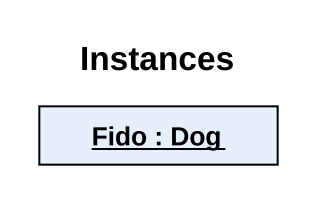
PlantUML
@startuml
title Instances
hide circle
hide empty members
object "Fido : Dog" as Fido
@enduml
